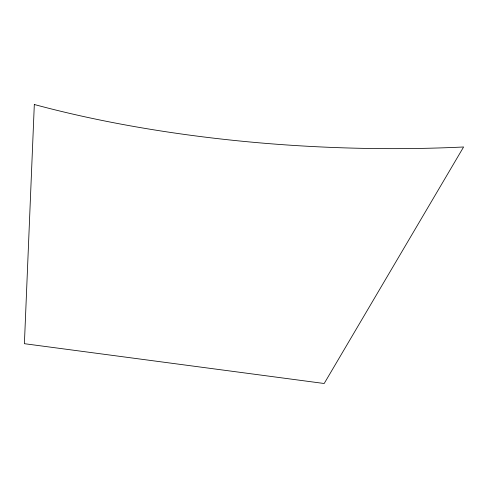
<?xml version="1.0" encoding="UTF-8"?>
<svg xmlns="http://www.w3.org/2000/svg" width="488" height="488" viewBox="0 0 488 488"><rect width="100%" height="100%" fill="white"/><g stroke="black" fill="none" stroke-linecap="round" stroke-linejoin="round"><path stroke-width="0.73" d="M34.319 104.499L24.4 343.692L324.185 383.501L463.6 146.986A523.215 175.607 2.8 0 1 34.319 104.499"/></g></svg>
